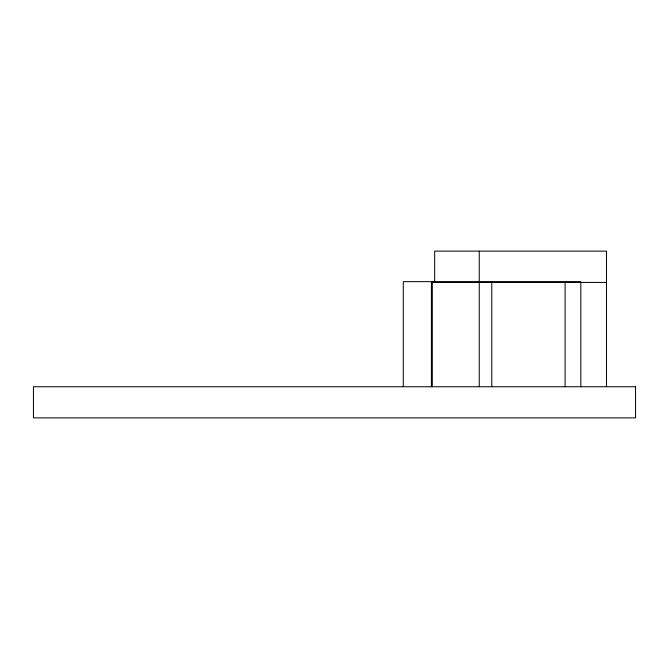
<?xml version="1.0" encoding="UTF-8"?>
<svg xmlns="http://www.w3.org/2000/svg" width="669" height="669" viewBox="0 0 669 669"><rect width="100%" height="100%" fill="white"/><g stroke="black" fill="none" stroke-linecap="round" stroke-linejoin="round"><path stroke-width="1" d="M606.474 282.443L431.396 282.443L431.396 386.741M606.474 386.741L606.474 251.126L434.649 251.126L434.649 282.443M580.826 386.741L580.826 281.649L403.282 281.649L403.282 386.741M565.096 282.443L565.096 386.741M491.782 281.649L491.782 386.741M479.247 251.126L479.247 386.741M432.299 281.649L432.299 386.741M635.55 386.741L33.45 386.741L33.45 417.874L635.55 417.874L635.55 386.741"/></g></svg>
